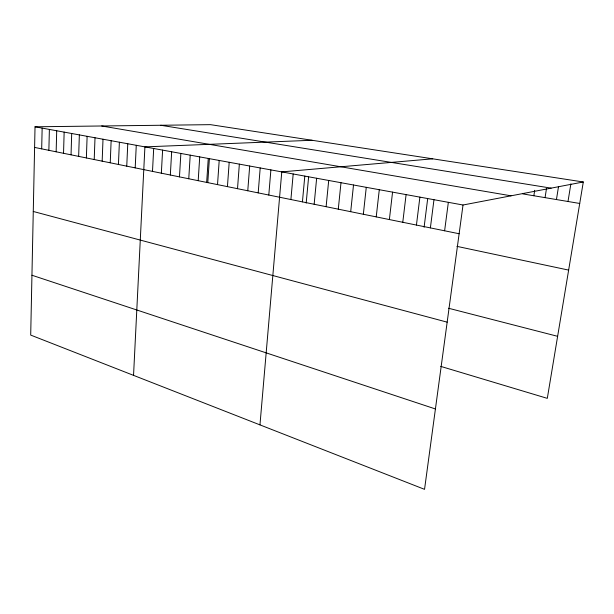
<?xml version="1.0" encoding="UTF-8"?>
<svg xmlns="http://www.w3.org/2000/svg" width="614" height="614" viewBox="0 0 614 614"><rect width="100%" height="100%" fill="white"/><g stroke="black" fill="none" stroke-linecap="round" stroke-linejoin="round"><path stroke-width="0.92" d="M583.3 181.982L210.51 124.657L35.029 126.799L30.7 335.083L424.543 489.343L463.017 205.007L583.3 181.982L547.304 398.356L440.699 366.374M41.683 148.857L42.151 128.096M48.867 150.323L49.381 129.424M56.15 151.804L56.711 130.759M63.541 153.3L64.148 132.117M71.047 154.828L71.692 133.499M78.653 156.378L79.352 134.896M86.374 157.944L87.119 136.316M94.211 159.54L95.009 137.759M102.162 161.16L103.006 139.217M110.236 162.794L111.134 140.706M118.433 164.468L119.385 142.21M126.753 166.156L127.766 143.745M135.195 167.875L136.27 145.295M133.545 375.369L144.912 146.876L312.05 140.276M152.495 171.39L153.684 148.481M161.344 173.186L162.603 150.108M170.339 175.021L171.659 151.765M179.472 176.878L180.861 153.446M188.759 178.766L190.21 155.158M198.192 180.685L199.719 156.892M206.657 182.596L208.246 158.673M207.778 182.634L209.382 158.658M217.525 184.614L219.206 160.454M227.441 186.633L229.199 162.28M237.518 188.682L239.353 164.138M247.764 190.762L249.691 166.026M258.195 192.88L260.198 167.944M268.794 195.037L270.889 169.894M259.96 424.873L281.772 171.882L432.693 158.826M290.898 199.535L293.185 173.969M302.426 201.876L304.805 176.095M306.179 203.057L308.612 177.032M314.153 204.262L316.64 178.26M326.111 206.695L328.705 180.462M338.283 209.167L340.993 182.703M350.694 211.692L353.51 184.991M363.342 214.263L366.274 187.324M376.228 216.88L379.291 189.703M389.376 219.559L392.561 192.128M402.776 222.283L406.092 194.6M416.438 225.062L419.892 197.125M424.097 227.257L427.666 198.806M430.383 227.894L433.975 199.696M444.613 230.787L448.35 202.321M533.858 195.759L534.694 190.309M545.063 197.639L546.498 188.498M556.445 199.55L558.51 186.656M567.996 201.492L570.874 183.87M160.753 125.264L551.119 188.137M522.806 193.901L579.723 203.464M101.709 125.985L511.025 195.812M35.029 126.799L463.017 205.007M34.599 147.421L459.126 233.742M456.923 246.36L568.641 270.099M448.558 308.251L557.627 336.318M33.263 211.462L447.161 322.158M31.943 275.233L435.418 408.962"/></g></svg>
